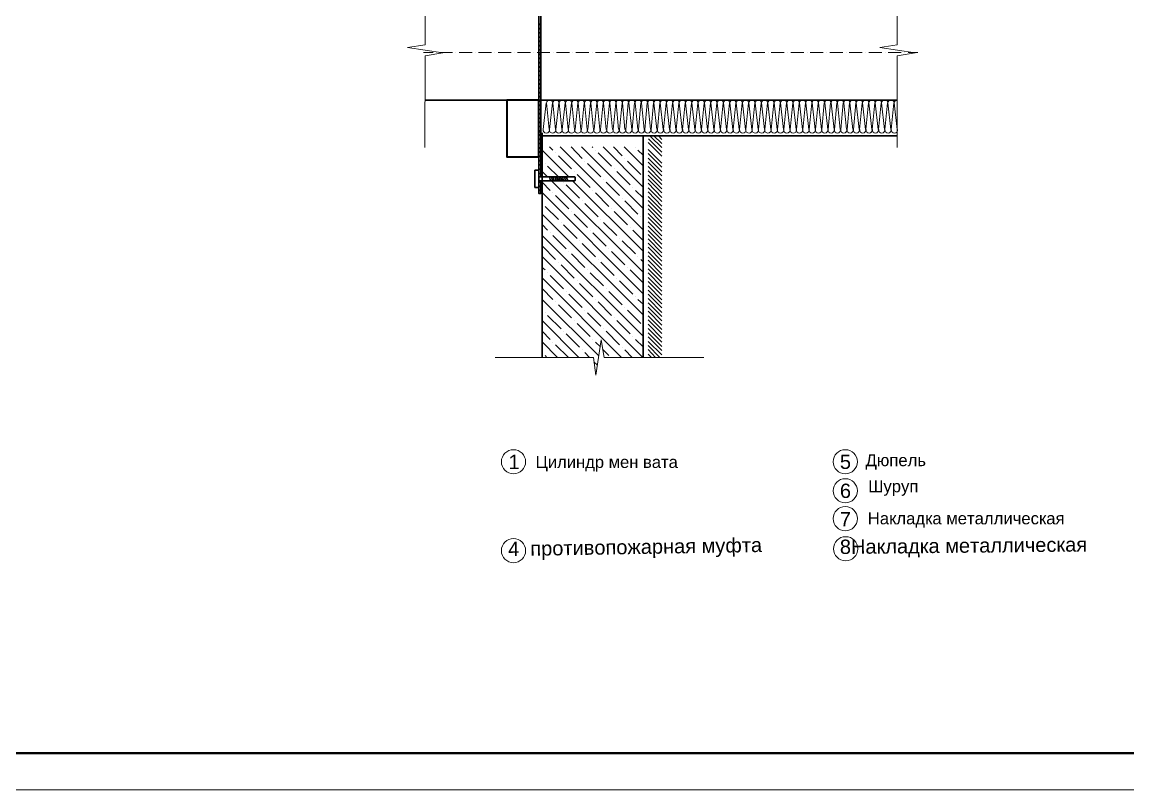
# Model space of a CAD drawing. Header units: millimetres. Extents: x -10178924 to 11692288, y -947381 to 58396.
# Drawn here: x -113803 to -98675, y -125213 to -114707 of the extents above; entities that cross this region are included whole.
import ezdxf

# ---------------------------------------------------------------- set-up
doc = ezdxf.new("R2010")
doc.units = ezdxf.units.MM
doc.layers.add('_0', color=7, linetype='Continuous', lineweight=25)
doc.layers.add('PDF _Текст', color=7, linetype='Continuous', lineweight=5)
for name, color, linetype, true_color in [('PDF _!К1', 7, 'Continuous', 0xb85c00), ('PDF _Осевая линия', 7, 'Continuous', 0x545454), ('PDF _Сталь', 7, 'Continuous', 0x545454), ('PDF _Штрих Мин. Вата', 7, 'Continuous', 0xb09603)]:
    doc.layers.add(name, color=color, linetype=linetype, true_color=true_color)
for name, color, linetype in [('PDF _Ramka', 7, 'Continuous'), ('PDF _Железобетон', 7, 'Continuous'), ('PDF _Сноски', 7, 'Continuous'), ('PDF _Тонкая линия', 7, 'Continuous'), ('PDF _Штрих Железобетон', 7, 'Continuous'), ('PDF _Штрих Сталь', 7, 'Continuous')]:
    doc.layers.add(name, color=color, linetype=linetype)
doc.styles.add('PDF Arial-BoldItalicMT', font='arial.ttf')
doc.styles.add('PDF Arial-ItalicMT', font='arial.ttf')
doc.styles.add('PDF ArialMT', font='arial.ttf')

# ---------------------------------------------------------------- blocks, each defined once
blk = doc.blocks.new('Рамка')
at = {"layer": 'PDF _Ramka', "lineweight": 20}
blk.add_lwpolyline([(100287, -596749), (100287, -512657), (-18603, -512657), (-18603, -596749)], close=True, dxfattribs=at)
at = {"layer": 'PDF _Ramka', "lineweight": 40}
blk.add_lwpolyline([(99787, -513153), (-16604, -513153), (-16604, -596246), (99787, -596246)], close=True, dxfattribs=at)

msp = doc.modelspace()

# ---------------------------------------------------------------- linework, layer by layer
at = {"layer": 'PDF _!К1', "lineweight": 35, "elevation": 2526.9}
msp.add_lwpolyline([(-106736, -116551.8), (-106736, -115773.3), (-107173.6, -115773.3), (-107173.6, -116551.8)], close=True, dxfattribs=at)
at = {"layer": 'PDF _Железобетон', "lineweight": 30, "elevation": 2526.9}
for points in [[(-106690.2, -116221.1), (-106690.2, -119294.5)], [(-105306.1, -116261.8), (-106690.2, -116261.8)], [(-105306.1, -116261.8), (-105306.1, -119294.5)]]:
    msp.add_lwpolyline(points, dxfattribs=at)
at = {"layer": 'PDF _Осевая линия', "lineweight": 18, "elevation": 2526.9}
for points in [[(-108181.1, -115122), (-108313.3, -115122)], [(-108140.3, -115122), (-108140.3, -115122)], [(-107916.5, -115122), (-108094.5, -115122)], [(-107870.7, -115122), (-107870.7, -115122)], [(-107646.8, -115122), (-107824.9, -115122)], [(-107606.1, -115122), (-107606.1, -115122)], [(-107382.2, -115122), (-107560.3, -115122)], [(-107336.4, -115122), (-107336.4, -115122)], [(-107112.5, -115122), (-107290.6, -115122)], [(-107071.8, -115122), (-107071.8, -115122)], [(-106847.9, -115122), (-107026, -115122)], [(-106802.1, -115122), (-106802.1, -115122)], [(-106583.3, -115122), (-106756.3, -115122)], [(-106537.5, -115122), (-106537.5, -115122)], [(-106313.6, -115122), (-106491.7, -115122)], [(-106267.8, -115122), (-106267.8, -115122)], [(-106049, -115122), (-106227.1, -115122)], [(-106003.2, -115122), (-106003.2, -115122)], [(-105779.3, -115122), (-105957.4, -115122)], [(-105733.6, -115122), (-105733.6, -115122)], [(-105514.8, -115122), (-105692.8, -115122)], [(-105469, -115122), (-105469, -115122)], [(-105245.1, -115122), (-105423.2, -115122)], [(-105199.3, -115122), (-105199.3, -115122)], [(-104980.5, -115122), (-105158.6, -115122)], [(-104934.7, -115122), (-104934.7, -115122)], [(-104710.8, -115122), (-104888.9, -115122)], [(-104665, -115122), (-104665, -115122)], [(-104446.2, -115122), (-104624.3, -115122)], [(-104400.4, -115122), (-104400.4, -115122)], [(-104176.5, -115122), (-104354.6, -115122)], [(-104130.7, -115122), (-104130.7, -115122)], [(-103911.9, -115122), (-104090, -115122)], [(-103866.1, -115122), (-103866.1, -115122)], [(-103642.2, -115122), (-103820.3, -115122)], [(-103596.4, -115122), (-103596.4, -115122)], [(-103377.6, -115122), (-103555.7, -115122)], [(-103331.8, -115122), (-103331.8, -115122)], [(-103108, -115122), (-103286.1, -115122)], [(-103062.2, -115122), (-103062.2, -115122)], [(-102843.4, -115122), (-103021.5, -115122)], [(-102797.6, -115122), (-102797.6, -115122)], [(-102573.7, -115122), (-102751.8, -115122)], [(-102527.9, -115122), (-102527.9, -115122)], [(-102309.1, -115122), (-102487.2, -115122)], [(-102263.3, -115122), (-102263.3, -115122)], [(-102039.4, -115122), (-102217.5, -115122)], [(-101993.6, -115122), (-101993.6, -115122)], [(-101774.8, -115122), (-101952.9, -115122)], [(-101729, -115122), (-101729, -115122)], [(-101550.9, -115122), (-101683.2, -115122)]]:
    msp.add_lwpolyline(points, dxfattribs=at)
at = {"layer": 'PDF _Сноски', "lineweight": 18}
for centre in [(-107080.6, -120723, 2526.9), (-102541.6, -120723, 2526.9), (-102541.6, -120723, 2526.9), (-102541.6, -121119.9, 2526.9), (-102541.6, -121501.6, 2526.9), (-107080.6, -121939.2, 2526.9), (-102536.5, -121913.7, 2526.9)]:
    msp.add_circle(centre, 165.4, dxfattribs=at)
at = {"layer": 'PDF _Сталь', "lineweight": 30, "elevation": 2526.9}
for points in [[(-106705.4, -113422.5), (-106705.4, -116210.9), (-106736, -116210.9), (-106736, -113198.6), (-106705.4, -113198.6), (-106705.4, -113366.5)], [(-101830.8, -115773.3), (-108287.9, -115773.3)], [(-106705.4, -116826.6), (-106705.4, -116210.9), (-106736, -116210.9), (-106736, -117050.5), (-106705.4, -117050.5), (-106705.4, -116877.5)], [(-101830.8, -116261.8), (-106690.2, -116261.8)], [(-103179.2, -116261.8), (-103240.3, -116261.8)], [(-106736, -116826.6), (-106242.4, -116826.6), (-106237.3, -116831.7), (-106237.3, -116872.4), (-106242.4, -116877.5), (-106736, -116877.5)], [(-106588.4, -116826.6), (-106573.1, -116877.5)], [(-106563, -116826.6), (-106547.7, -116877.5)], [(-106537.5, -116826.6), (-106522.2, -116877.5)], [(-106512.1, -116826.6), (-106496.8, -116877.5)], [(-106486.6, -116826.6), (-106471.4, -116877.5)], [(-106461.2, -116826.6), (-106445.9, -116877.5)], [(-106435.7, -116826.6), (-106420.5, -116877.5)], [(-106410.3, -116826.6), (-106395, -116877.5)], [(-106384.9, -116826.6), (-106369.6, -116877.5)], [(-106359.4, -116826.6), (-106339.1, -116877.5)]]:
    msp.add_lwpolyline(points, dxfattribs=at)
msp.add_lwpolyline([(-106736, -116969.1), (-106786.8, -116969.1), (-106786.8, -116735), (-106736, -116735)], close=True, dxfattribs=at)
at = {"layer": 'PDF _Тонкая линия', "lineweight": 18, "elevation": 2526.9}
for points in [[(-108293, -113804.1), (-108287.9, -115020.2), (-108532.1, -115055.9), (-108048.8, -115127.1), (-108287.9, -115167.8), (-108293, -116424.6)], [(-101830.8, -113804.1), (-101830.8, -115020.2), (-102069.9, -115055.9), (-101586.5, -115127.1), (-101830.8, -115167.8), (-101830.8, -116424.6)], [(-104476.7, -119294.5), (-105840.4, -119294.5), (-105881.1, -119055.3), (-105952.4, -119538.7), (-105988, -119294.5), (-107331.3, -119294.5)]]:
    msp.add_lwpolyline(points, dxfattribs=at)
at = {"layer": 'PDF _Штрих Железобетон', "lineweight": 18, "elevation": 2526.9}
for points in [[(-106690.2, -116460.2), (-106323.8, -116826.6)], [(-106588.4, -116414.5), (-106542.6, -116460.2)], [(-106440.8, -116414.5), (-105306.1, -117549.2)], [(-106293.3, -116414.5), (-106140.6, -116572.2)], [(-106150.8, -116414.5), (-105306.1, -117259.1)], [(-106003.2, -116414.5), (-105993.1, -116424.6)], [(-105957.4, -116460.2), (-105957.4, -116460.2)], [(-105855.7, -116414.5), (-105306.1, -116964)], [(-105713.2, -116414.5), (-105596.2, -116536.6)], [(-105565.6, -116414.5), (-105306.1, -116674)], [(-105413, -116424.6), (-105413, -116424.6)], [(-105377.4, -116460.2), (-105306.1, -116526.4)], [(-106690.2, -116602.7), (-106685.1, -116607.8)], [(-106507, -116495.9), (-106507, -116495.9)], [(-106466.3, -116536.6), (-106288.2, -116714.7)], [(-106105, -116607.8), (-106105, -116607.8)], [(-105921.8, -116495.9), (-105738.6, -116679)], [(-105555.5, -116572.2), (-105555.5, -116572.2)], [(-105519.8, -116607.8), (-105336.7, -116791)], [(-106690.2, -116750.3), (-106613.8, -116826.6)], [(-106649.5, -116643.4), (-106649.5, -116643.4)], [(-106613.8, -116679), (-106466.3, -116826.6)], [(-106252.6, -116750.3), (-106252.6, -116750.3)], [(-106069.4, -116643.4), (-105886.2, -116826.6)], [(-105703, -116714.7), (-105703, -116714.7)], [(-105667.4, -116750.3), (-105484.2, -116933.5)], [(-106690.2, -116897.8), (-106578.2, -117009.8)], [(-106563, -116877.5), (-105306.1, -118129.2)], [(-106395, -116897.8), (-106395, -116897.8)], [(-106359.4, -116933.5), (-106176.2, -117116.6)], [(-106272.9, -116877.5), (-105306.1, -117839.2)], [(-106211.9, -116791), (-106033.8, -116969.1)], [(-105850.6, -116862.2), (-105850.6, -116862.2)], [(-105815, -116897.8), (-105631.8, -117081)], [(-106690.2, -117040.3), (-105306.1, -118424.4)], [(-106542.6, -117045.4), (-106542.6, -117045.4)], [(-106507, -117081), (-106323.8, -117264.2)], [(-105993.1, -117009.8), (-105993.1, -117009.8)], [(-105957.4, -117045.4), (-105774.3, -117228.6)], [(-105448.6, -116969.1), (-105448.6, -116969.1)], [(-105413, -117009.8), (-105306.1, -117111.6)], [(-106685.1, -117187.9), (-106685.1, -117187.9)], [(-106649.5, -117228.6), (-106466.3, -117406.7)], [(-106140.6, -117152.3), (-106140.6, -117152.3)], [(-106105, -117187.9), (-105921.8, -117371.1)], [(-105596.2, -117116.6), (-105596.2, -117116.6)], [(-105555.5, -117152.3), (-105377.4, -117335.4)], [(-106690.2, -117335.4), (-105306.1, -118714.4)], [(-106288.2, -117299.8), (-106288.2, -117299.8)], [(-106252.6, -117335.4), (-106069.4, -117518.6)], [(-105738.6, -117264.2), (-105738.6, -117264.2)], [(-105703, -117299.8), (-105519.8, -117483)], [(-105336.7, -117371.1), (-105336.7, -117371.1)], [(-106690.2, -117477.9), (-106613.8, -117554.2)], [(-106430.7, -117447.4), (-106430.7, -117447.4)], [(-106395, -117483), (-106211.9, -117666.2)], [(-105886.2, -117406.7), (-105886.2, -117406.7)], [(-105850.6, -117447.4), (-105667.4, -117625.5)], [(-105484.2, -117518.6), (-105484.2, -117518.6)], [(-106690.2, -117625.5), (-105306.1, -119004.4)], [(-106578.2, -117589.9), (-106578.2, -117589.9)], [(-106542.6, -117625.5), (-106359.4, -117808.7)], [(-106033.8, -117554.2), (-106033.8, -117554.2)], [(-105993.1, -117589.9), (-105815, -117773)], [(-105631.8, -117666.2), (-105631.8, -117666.2)], [(-105448.6, -117554.2), (-105306.1, -117696.7)], [(-106685.1, -117773), (-106507, -117956.2)], [(-106323.8, -117844.3), (-106323.8, -117844.3)], [(-106176.2, -117701.8), (-106176.2, -117701.8)], [(-106140.6, -117737.4), (-105957.4, -117920.6)], [(-105774.3, -117808.7), (-105774.3, -117808.7)], [(-105738.6, -117844.3), (-105555.5, -118027.5)], [(-105596.2, -117701.8), (-105413, -117879.9)], [(-106690.2, -117915.5), (-105311.2, -119294.5)], [(-106466.3, -117991.8), (-106466.3, -117991.8)], [(-106288.2, -117879.9), (-106105, -118063.1)], [(-105921.8, -117956.2), (-105921.8, -117956.2)], [(-105886.2, -117991.8), (-105703, -118175)], [(-105377.4, -117920.6), (-105377.4, -117920.6)], [(-105336.7, -117956.2), (-105306.1, -117986.8)], [(-106690.2, -118063.1), (-106649.5, -118098.7)], [(-106613.8, -118139.4), (-106613.8, -118139.4)], [(-106430.7, -118027.5), (-106252.6, -118210.6)], [(-106069.4, -118098.7), (-106069.4, -118098.7)], [(-106033.8, -118139.4), (-105850.6, -118317.5)], [(-105519.8, -118063.1), (-105519.8, -118063.1)], [(-105484.2, -118098.7), (-105306.1, -118276.8)], [(-106690.2, -118205.6), (-105601.3, -119294.5)], [(-106578.2, -118175), (-106395, -118358.2)], [(-106211.9, -118246.3), (-106211.9, -118246.3)], [(-106176.2, -118281.9), (-105993.1, -118465.1)], [(-105667.4, -118210.6), (-105667.4, -118210.6)], [(-105631.8, -118246.3), (-105448.6, -118429.4)], [(-106690.2, -118353.1), (-106542.6, -118500.7)], [(-106359.4, -118393.8), (-106359.4, -118393.8)], [(-106323.8, -118429.4), (-106140.6, -118612.6)], [(-105815, -118358.2), (-105815, -118358.2)], [(-105774.3, -118393.8), (-105596.2, -118577)], [(-106690.2, -118500.7), (-105911.6, -119274.1)], [(-106507, -118536.3), (-106507, -118536.3)], [(-106466.3, -118577), (-106288.2, -118755.1)], [(-105957.4, -118500.7), (-105957.4, -118500.7)], [(-105921.8, -118536.3), (-105738.6, -118719.5)], [(-105413, -118465.1), (-105413, -118465.1)], [(-105377.4, -118500.7), (-105306.1, -118566.8)], [(-106690.2, -118643.2), (-106685.1, -118648.2)], [(-106649.5, -118683.9), (-106649.5, -118683.9)], [(-106613.8, -118719.5), (-106430.7, -118902.7)], [(-106105, -118648.2), (-106105, -118648.2)], [(-106069.4, -118683.9), (-105886.2, -118867)], [(-105703, -118755.1), (-105703, -118755.1)], [(-105555.5, -118612.6), (-105555.5, -118612.6)], [(-105519.8, -118648.2), (-105336.7, -118831.4)], [(-106690.2, -118790.7), (-106186.4, -119294.5)], [(-106252.6, -118790.7), (-106252.6, -118790.7)], [(-106211.9, -118831.4), (-106033.8, -119009.5)], [(-105850.6, -118902.7), (-105850.6, -118902.7)], [(-105667.4, -118790.7), (-105484.2, -118973.9)], [(-106690.2, -118938.3), (-106578.2, -119050.2)], [(-106395, -118938.3), (-106395, -118938.3)], [(-106359.4, -118973.9), (-106176.2, -119157.1)], [(-105993.1, -119050.2), (-105993.1, -119050.2)], [(-105815, -118938.3), (-105631.8, -119121.5)], [(-105448.6, -119009.5), (-105448.6, -119009.5)], [(-105413, -119050.2), (-105306.1, -119152)], [(-106690.2, -119080.8), (-106476.5, -119294.5)], [(-106542.6, -119085.8), (-106542.6, -119085.8)], [(-106507, -119121.5), (-106328.9, -119294.5)], [(-106140.6, -119192.7), (-106140.6, -119192.7)], [(-105957.4, -119085.8), (-105891.3, -119152)], [(-105860.8, -119182.5), (-105774.3, -119269)], [(-105596.2, -119157.1), (-105596.2, -119157.1)], [(-105555.5, -119192.7), (-105458.8, -119294.5)], [(-106685.1, -119228.3), (-106685.1, -119228.3)], [(-106649.5, -119269), (-106624, -119294.5)], [(-106105, -119228.3), (-106038.9, -119294.5)], [(-105982.9, -119355.5), (-105932, -119401.3)], [(-105952.4, -119528.5), (-105952.4, -119528.5)]]:
    msp.add_lwpolyline(points, dxfattribs=at)
at = {"layer": 'PDF _Штрих Мин. Вата', "lineweight": 18, "elevation": 2526.9}
for points in [[(-106634.2, -115814), (-106674.9, -116175.3, 0.463058), (-106631.6, -116226.2, 0.4630581), (-106588.4, -116175.3), (-106547.7, -115814)], [(-101828.2, -115773.3, 0.4142061), (-101871.5, -115816.6, 0.9999873), (-101958, -115816.6, 0.9999873), (-102044.5, -115816.6, 0.9999873), (-102131, -115816.6, 0.9999873), (-102217.5, -115816.6, 0.9999873), (-102304, -115816.6, 0.9999873), (-102390.5, -115816.6, 0.9999873), (-102477, -115816.6, 0.9999873), (-102563.5, -115816.6, 0.9999873), (-102650, -115816.6, 0.9999873), (-102736.5, -115816.6, 0.9999873), (-102823, -115816.6, 0.9999873), (-102909.5, -115816.6, 0.9999873), (-102996, -115816.6, 0.9999873), (-103082.5, -115816.6, 0.9999873), (-103169, -115816.6, 0.9999873), (-103255.5, -115816.6, 0.9999873), (-103342, -115816.6, 0.9999873), (-103428.5, -115816.6, 0.9999873), (-103515, -115816.6, 0.9999873), (-103601.5, -115816.6, 0.9999873), (-103688, -115816.6, 0.9999873), (-103774.5, -115816.6, 0.9999873), (-103861, -115816.6, 0.9999873), (-103947.5, -115816.6, 0.9999873), (-104034, -115816.6, 0.9999873), (-104120.5, -115816.6, 0.9999873), (-104207, -115816.6, 0.9999873), (-104293.5, -115816.6, 0.9999873), (-104380, -115816.6, 0.9999873), (-104466.6, -115816.6, 0.9999873), (-104553.1, -115816.6, 0.9999873), (-104639.6, -115816.6, 0.9999873), (-104726.1, -115816.6, 0.9999873), (-104812.6, -115816.6, 0.9999873), (-104899.1, -115816.6, 0.9999873), (-104985.6, -115816.6, 0.9999873), (-105072.1, -115816.6, 0.9999873), (-105158.6, -115816.6, 0.9999873), (-105245.1, -115816.6, 0.9999873), (-105331.6, -115816.6, 0.9999873), (-105418.1, -115816.6, 0.9999873), (-105504.6, -115816.6, 0.9999873), (-105591.1, -115816.6, 0.9999873), (-105677.6, -115816.6, 0.9999873), (-105764.1, -115816.6, 0.9999873), (-105850.6, -115816.6, 0.9999873), (-105937.1, -115816.6, 0.9999873), (-106023.6, -115816.6, 0.9999873), (-106110.1, -115816.6, 0.9999873), (-106196.6, -115816.6, 0.9999873), (-106283.1, -115816.6, 0.9999873), (-106369.6, -115816.6, 0.9999873), (-106456.1, -115816.6, 0.9999873), (-106542.6, -115816.6, 0.9999873), (-106629.1, -115816.6)], [(-106461.2, -115814), (-106501.9, -116175.3, -0.4630581), (-106545.1, -116226.2, -0.4630596), (-106587.3, -116176.6)], [(-106374.7, -115814), (-106415.4, -116175.3, -0.4630581), (-106458.6, -116226.2, -0.463058), (-106501.3, -116175.9)], [(-106288.2, -115814), (-106328.9, -116175.3, -0.4630581), (-106372.1, -116226.2, -0.463058), (-106414.8, -116175.9)], [(-105769.2, -115814), (-105804.8, -116175.3, -0.4630581), (-105848, -116226.2, -0.4630596), (-105890.1, -116176.6)], [(-105682.7, -115814), (-105718.3, -116175.3, -0.4630597), (-105761, -116226.9, -0.463058), (-105804.2, -116175.9)], [(-105596.2, -115814), (-105631.8, -116175.3, -0.4630597), (-105674.4, -116226.9, -0.4630596), (-105717.1, -116176.6)], [(-105509.7, -115814), (-105545.3, -116175.3, -0.4630581), (-105588.5, -116226.2, -0.4630596), (-105630.6, -116176.6)], [(-105423.2, -115814), (-105458.8, -116175.3, -0.4630581), (-105502, -116226.2, -0.463058), (-105544.7, -116175.9)], [(-105336.7, -115814), (-105372.3, -116175.3, -0.4630581), (-105415.5, -116226.2, -0.463058), (-105458.2, -116175.9)], [(-105250.2, -115814), (-105285.8, -116175.3, -0.4630597), (-105328.4, -116226.9, -0.4630596), (-105371.1, -116176.6)], [(-105163.7, -115814), (-105199.3, -116175.3, -0.4630581), (-105242.5, -116226.2, -0.4630596), (-105284.6, -116176.6)], [(-105077.2, -115814), (-105112.8, -116175.3, -0.4630581), (-105156, -116226.2, -0.4630596), (-105198.1, -116176.6)], [(-104990.7, -115814), (-105026.3, -116175.3, -0.4630581), (-105069.5, -116226.2, -0.4630596), (-105111.6, -116176.6)], [(-104904.2, -115814), (-104939.8, -116175.3, -0.4630597), (-104982.4, -116226.9, -0.463058), (-105025.7, -116175.9)], [(-104817.6, -115814), (-104853.3, -116175.3, -0.4630581), (-104896.5, -116226.2, -0.463058), (-104939.2, -116175.9, -0.4630581), (-104983, -116226.2)], [(-104731.1, -115814), (-104766.8, -116175.3, -0.4630581), (-104810, -116226.2, -0.463058), (-104852.7, -116175.9)], [(-104644.6, -115814), (-104680.3, -116175.3, -0.4630581), (-104723.5, -116226.2, -0.463058), (-104766.2, -116175.9)], [(-104471.6, -115814), (-104507.3, -116175.3, -0.4630581), (-104550.5, -116226.2, -0.463058), (-104593.2, -116175.9, -0.4630581), (-104637, -116226.2, -0.463058), (-104679.7, -116175.9)], [(-104385.1, -115814), (-104420.8, -116175.3, -0.4630581), (-104464, -116226.2, -0.463058), (-104506.7, -116175.9, -0.4630581), (-104550.5, -116226.2, -0.463058), (-104593.2, -116175.9, -0.4630581), (-104637, -116226.2)], [(-104298.6, -115814), (-104334.3, -116175.3, -0.4630581), (-104377.5, -116226.2, -0.463058), (-104420.2, -116175.9)], [(-104212.1, -115814), (-104247.8, -116175.3, -0.4630581), (-104291, -116226.2, -0.463058), (-104333.7, -116175.9)], [(-104125.6, -115814), (-104161.3, -116175.3, -0.4630581), (-104204.5, -116226.2, -0.4630596), (-104246.5, -116176.6)], [(-104039.1, -115814), (-104074.7, -116175.3, -0.4630581), (-104118, -116226.2, -0.4630596), (-104160, -116176.6)], [(-103952.6, -115814), (-103988.2, -116175.3, -0.4630581), (-104031.5, -116226.2, -0.4630596), (-104073.5, -116176.6)], [(-103866.1, -115814), (-103901.7, -116175.3, -0.4630597), (-103944.3, -116226.9, -0.4630596), (-103987, -116176.6)], [(-103779.6, -115814), (-103815.2, -116175.3, -0.4630581), (-103858.5, -116226.2, -0.463058), (-103901.2, -116175.9, -0.4630581), (-103945, -116226.2)], [(-103693.1, -115814), (-103728.7, -116175.3, -0.4630581), (-103772, -116226.2, -0.463058), (-103814.7, -116175.9)], [(-103606.6, -115814), (-103642.2, -116175.3, -0.4630581), (-103685.5, -116226.2, -0.4630596), (-103727.5, -116176.6)], [(-103520.1, -115814), (-103555.7, -116175.3, -0.4630581), (-103599, -116226.2, -0.4630596), (-103641, -116176.6)], [(-103433.6, -115814), (-103469.2, -116175.3, -0.4630581), (-103512.5, -116226.2, -0.463058), (-103555.2, -116175.9, -0.4630581), (-103599, -116226.2)], [(-103347.1, -115814), (-103382.7, -116175.3, -0.4630581), (-103426, -116226.2, -0.4630596), (-103468, -116176.6)], [(-103260.6, -115814), (-103296.2, -116175.3, -0.4630581), (-103339.5, -116226.2, -0.4630596), (-103381.5, -116176.6)], [(-103087.6, -115814), (-103123.2, -116175.3, -0.4630581), (-103166.5, -116226.2, -0.4630596), (-103208.5, -116176.6, 0.4630596), (-103165.8, -116226.9, 0.4630581), (-103123.8, -116175.9)], [(-103001.1, -115814), (-103036.7, -116175.3, -0.4630581), (-103080, -116226.2, -0.4630596), (-103122, -116176.6)], [(-102914.6, -115814), (-102950.2, -116175.3, -0.4630581), (-102993.5, -116226.2, -0.463058), (-103036.1, -116175.9)], [(-102828.1, -115814), (-102863.7, -116175.3, -0.4630581), (-102907, -116226.2, -0.463058), (-102949.6, -116175.9)], [(-102741.6, -115814), (-102777.2, -116175.3, -0.4630581), (-102820.5, -116226.2, -0.463058), (-102863.1, -116175.9, -0.4630581), (-102907, -116226.2)], [(-102655.1, -115814), (-102690.7, -116175.3, -0.4630581), (-102734, -116226.2, -0.4630596), (-102775.9, -116176.6)], [(-102568.6, -115814), (-102604.2, -116175.3, -0.4630581), (-102647.5, -116226.2, -0.463058), (-102690.1, -116175.9)], [(-102482.1, -115814), (-102517.7, -116175.3, -0.4630581), (-102561, -116226.2, -0.463058), (-102603.6, -116175.9)], [(-102395.6, -115814), (-102431.2, -116175.3, -0.4630581), (-102474.5, -116226.2, -0.463058), (-102517.1, -116175.9, -0.4630581), (-102561, -116226.2)], [(-102309.1, -115814), (-102344.7, -116175.3, -0.4630581), (-102388, -116226.2, -0.463058), (-102430.6, -116175.9)], [(-102222.6, -115814), (-102258.2, -116175.3, -0.4630581), (-102301.5, -116226.2, -0.463058), (-102344.1, -116175.9)], [(-102136.1, -115814), (-102171.7, -116175.3, -0.4630597), (-102214.2, -116226.9, -0.4630596), (-102256.9, -116176.6)], [(-102049.6, -115814), (-102085.2, -116175.3, -0.4630581), (-102128.5, -116226.2, -0.4630596), (-102170.4, -116176.6)], [(-101963.1, -115814), (-101998.7, -116175.3, -0.4630581), (-102042, -116226.2, -0.4630596), (-102083.9, -116176.6)], [(-101876.6, -115814), (-101912.2, -116175.3, -0.4630581), (-101955.4, -116226.2, -0.463058), (-101998.1, -116175.9)], [(-106372.1, -116226.2, 0.4630581), (-106328.3, -116175.9, 0.463058), (-106285.6, -116226.2, 0.4630581), (-106243, -116175.9)], [(-106241.2, -116176.6, 0.4630596), (-106198.6, -116226.9, 0.4630581), (-106156.5, -116175.9)], [(-106154.7, -116176.6, 0.4630596), (-106112.1, -116226.9, 0.4630581), (-106070, -116175.9)], [(-106068.2, -116176.6, 0.4630596), (-106026.1, -116226.2, 0.4630581), (-105983.5, -116175.9, -0.4630581), (-106026.1, -116226.2)], [(-105939.1, -116226.9, -0.4630596), (-105981.7, -116176.6, 0.4630596), (-105939.1, -116226.9, 0.4630581), (-105897, -116175.9, -0.4630581), (-105939.1, -116226.9)], [(-103295, -116176.6, 0.4630596), (-103253, -116226.2, 0.4630581), (-103210.3, -116175.9, -0.4630581), (-103253, -116226.2)], [(-101911.6, -116175.9, 0.463058), (-101868.9, -116226.2, 0.4630581), (-101826.3, -116175.9, -0.4630581), (-101868.9, -116226.2)]]:
    msp.add_lwpolyline(points, format="xyb", dxfattribs=at)
for points in [[(-106593.5, -116175.3), (-106629.1, -115814)], [(-106507, -116175.3), (-106542.6, -115814)], [(-106420.5, -116175.3), (-106456.1, -115814)], [(-106247.5, -116175.3), (-106283.1, -115814)], [(-106201.7, -115814), (-106237.3, -116175.3)], [(-106161, -116175.3), (-106196.6, -115814)], [(-106115.2, -115814), (-106150.8, -116175.3)], [(-106074.5, -116175.3), (-106110.1, -115814)], [(-106028.7, -115814), (-106064.3, -116175.3)], [(-105855.7, -115814), (-105891.3, -116175.3)], [(-105815, -116175.3), (-105850.6, -115814)], [(-105728.5, -116175.3), (-105764.1, -115814)], [(-105555.5, -116175.3), (-105591.1, -115814)], [(-105463.9, -116175.3), (-105504.6, -115814)], [(-105377.4, -116175.3), (-105418.1, -115814)], [(-105204.4, -116175.3), (-105245.1, -115814)], [(-105117.9, -116175.3), (-105158.6, -115814)], [(-105031.4, -116175.3), (-105072.1, -115814)], [(-104858.4, -116175.3), (-104899.1, -115814)], [(-104771.9, -116175.3), (-104812.6, -115814)], [(-104685.4, -116175.3), (-104726.1, -115814)], [(-104425.8, -116175.3), (-104466.6, -115814)], [(-104339.3, -116175.3), (-104380, -115814)], [(-104166.3, -116175.3), (-104207, -115814)], [(-104079.8, -116175.3), (-104120.5, -115814)], [(-103993.3, -116175.3), (-104034, -115814)], [(-103820.3, -116175.3), (-103861, -115814)], [(-103733.8, -116175.3), (-103774.5, -115814)], [(-103647.3, -116175.3), (-103688, -115814)], [(-103474.3, -116175.3), (-103515, -115814)], [(-103387.8, -116175.3), (-103428.5, -115814)], [(-103301.3, -116175.3), (-103342, -115814)], [(-103041.8, -116175.3), (-103082.5, -115814)], [(-102955.3, -116175.3), (-102996, -115814)], [(-102782.3, -116175.3), (-102823, -115814)], [(-102695.8, -116175.3), (-102736.5, -115814)], [(-102609.3, -116175.3), (-102650, -115814)], [(-102436.3, -116175.3), (-102477, -115814)], [(-102349.8, -116175.3), (-102390.5, -115814)], [(-102263.3, -116175.3), (-102304, -115814)], [(-102090.3, -116175.3), (-102131, -115814)], [(-102003.8, -116175.3), (-102044.5, -115814)], [(-101917.3, -116175.3), (-101958, -115814)], [(-106634.2, -116221.1), (-106634.2, -116221.1)], [(-106547.7, -116221.1), (-106547.7, -116221.1)], [(-106461.2, -116221.1), (-106461.2, -116221.1)], [(-106374.7, -116221.1), (-106374.7, -116221.1)], [(-106288.2, -116221.1), (-106288.2, -116221.1)], [(-106201.7, -116221.1), (-106201.7, -116221.1)], [(-106115.2, -116221.1), (-106115.2, -116221.1)], [(-106028.7, -116221.1), (-106028.7, -116221.1)], [(-105942.2, -116221.1), (-105942.2, -116221.1)], [(-105942.2, -116221.1), (-105942.2, -116221.1)], [(-105850.6, -116221.1), (-105850.6, -116221.1)], [(-105764.1, -116221.1), (-105764.1, -116221.1)], [(-105677.6, -116221.1), (-105677.6, -116221.1)], [(-105591.1, -116221.1), (-105591.1, -116221.1)], [(-105504.6, -116221.1), (-105504.6, -116221.1)], [(-105418.1, -116221.1), (-105418.1, -116221.1)], [(-105331.6, -116221.1), (-105331.6, -116221.1)], [(-105245.1, -116221.1), (-105245.1, -116221.1)], [(-105158.6, -116221.1), (-105158.6, -116221.1)], [(-105072.1, -116221.1), (-105072.1, -116221.1)], [(-104985.6, -116221.1), (-104985.6, -116221.1)], [(-104899.1, -116221.1), (-104899.1, -116221.1)], [(-104812.6, -116221.1), (-104812.6, -116221.1)], [(-104726.1, -116221.1), (-104726.1, -116221.1)], [(-104639.6, -116221.1), (-104639.6, -116221.1)], [(-104553.1, -116221.1), (-104553.1, -116221.1)], [(-104553.1, -116221.1), (-104553.1, -116221.1)], [(-104466.6, -116221.1), (-104466.6, -116221.1)], [(-104380, -116221.1), (-104380, -116221.1)], [(-104293.5, -116221.1), (-104293.5, -116221.1)], [(-104207, -116221.1), (-104207, -116221.1)], [(-104120.5, -116221.1), (-104120.5, -116221.1)], [(-104034, -116221.1), (-104034, -116221.1)], [(-103947.5, -116221.1), (-103947.5, -116221.1)], [(-103861, -116221.1), (-103861, -116221.1)], [(-103774.5, -116221.1), (-103774.5, -116221.1)], [(-103688, -116221.1), (-103688, -116221.1)], [(-103601.5, -116221.1), (-103601.5, -116221.1)], [(-103515, -116221.1), (-103515, -116221.1)], [(-103428.5, -116221.1), (-103428.5, -116221.1)], [(-103342, -116221.1), (-103342, -116221.1)], [(-103255.5, -116221.1), (-103255.5, -116221.1)], [(-103082.5, -116221.1), (-103082.5, -116221.1)], [(-102996, -116221.1), (-102996, -116221.1)], [(-102909.5, -116221.1), (-102909.5, -116221.1)], [(-102823, -116221.1), (-102823, -116221.1)], [(-102736.5, -116221.1), (-102736.5, -116221.1)], [(-102650, -116221.1), (-102650, -116221.1)], [(-102563.5, -116221.1), (-102563.5, -116221.1)], [(-102477, -116221.1), (-102477, -116221.1)], [(-102390.5, -116221.1), (-102390.5, -116221.1)], [(-102304, -116221.1), (-102304, -116221.1)], [(-102217.5, -116221.1), (-102217.5, -116221.1)], [(-102131, -116221.1), (-102131, -116221.1)], [(-102044.5, -116221.1), (-102044.5, -116221.1)], [(-101958, -116221.1), (-101958, -116221.1)], [(-101871.5, -116221.1), (-101871.5, -116221.1)]]:
    msp.add_lwpolyline(points, dxfattribs=at)
for points in [[(-106369.6, -115814), (-106334, -116175.3)], [(-106023.6, -115814), (-105988, -116175.3)], [(-105977.8, -116175.3), (-105942.2, -115814)], [(-105937.1, -115814), (-105901.5, -116175.3)], [(-105677.6, -115814), (-105642, -116175.3)], [(-105331.6, -115814), (-105290.9, -116175.3)], [(-104985.6, -115814), (-104944.9, -116175.3)], [(-104639.6, -115814), (-104598.8, -116175.3)], [(-104593.8, -116175.3), (-104558.1, -115814)], [(-104553.1, -115814), (-104512.3, -116175.3)], [(-104293.5, -115814), (-104252.8, -116175.3)], [(-103947.5, -115814), (-103906.8, -116175.3)], [(-103601.5, -115814), (-103560.8, -116175.3)], [(-103255.5, -115814), (-103214.8, -116175.3)], [(-103209.7, -116175.3), (-103174.1, -115814)], [(-103169, -115814), (-103128.3, -116175.3)], [(-102909.5, -115814), (-102868.8, -116175.3)], [(-102563.5, -115814), (-102522.8, -116175.3)], [(-102217.5, -115814), (-102176.8, -116175.3)], [(-101871.5, -115814), (-101830.8, -116175.3)]]:
    msp.add_lwpolyline(points, close=True, dxfattribs=at)
at = {"layer": 'PDF _Штрих Мин. Вата', "lineweight": 18}
for centre in [(-105675, -116182.9, 2526.9), (-105329, -116182.9, 2526.9), (-104291, -116182.9, 2526.9), (-102215, -116182.9, 2526.9)]:
    msp.add_arc(centre, 43.3, 270.00017, 9.38768, dxfattribs=at)
at = {"layer": 'PDF _Штрих Сталь', "lineweight": 18, "elevation": 2526.9}
for points in [[(-106736, -114720), (-106705.4, -114755.6)], [(-106736, -114781.1), (-106705.4, -114811.6)], [(-106736, -114837.1), (-106705.4, -114872.7)], [(-106736, -114898.1), (-106705.4, -114928.7)], [(-106736, -114954.1), (-106705.4, -114984.6)], [(-106736, -115015.2), (-106705.4, -115045.7)], [(-106736, -115071.1), (-106705.4, -115101.7)], [(-106736, -115132.2), (-106705.4, -115162.7)], [(-106736, -115188.2), (-106705.4, -115218.7)], [(-106736, -115244.1), (-106705.4, -115279.7)], [(-106736, -115305.2), (-106705.4, -115335.7)], [(-106736, -115361.2), (-106705.4, -115396.8)], [(-106736, -115422.2), (-106705.4, -115452.8)], [(-106736, -115478.2), (-106705.4, -115513.8)], [(-106736, -115539.3), (-106705.4, -115569.8)], [(-106736, -115595.2), (-106705.4, -115625.8)], [(-106736, -115656.3), (-106705.4, -115686.8)], [(-106736, -115712.3), (-106705.4, -115742.8)], [(-106736, -115773.3), (-106705.4, -115803.9)], [(-106736, -115829.3), (-106705.4, -115859.8)], [(-106736, -115885.3), (-106705.4, -115920.9)], [(-106736, -115946.3), (-106705.4, -115976.9)], [(-106736, -116002.3), (-106705.4, -116037.9)], [(-106736, -116063.4), (-106705.4, -116093.9)], [(-106736, -116119.3), (-106705.4, -116154.9)], [(-106736, -116180.4), (-106705.4, -116210.9)], [(-106736, -116236.4), (-106705.4, -116266.9)], [(-106736, -116297.4), (-106705.4, -116328)], [(-105234.9, -116302.5), (-105051.7, -116485.7)], [(-105204.4, -116272), (-105051.7, -116424.6)], [(-105158.6, -116261.8), (-105051.7, -116368.7)], [(-105097.5, -116261.8), (-105051.7, -116312.7)], [(-106736, -116353.4), (-106705.4, -116383.9)], [(-106736, -116414.5), (-106705.4, -116445)], [(-106736, -116470.4), (-106705.4, -116501)], [(-105240, -116353.4), (-105051.7, -116541.7)], [(-105240, -116450.1), (-105051.7, -116638.3)], [(-106736, -116526.4), (-106705.4, -116562)], [(-106736, -116587.5), (-106705.4, -116618)], [(-105240, -116506), (-105051.7, -116694.3)], [(-105240, -116567.1), (-105051.7, -116755.4)], [(-105240, -116623.1), (-105051.7, -116811.3)], [(-106736, -116643.4), (-106705.4, -116679)], [(-106736, -116704.5), (-106705.4, -116735)], [(-106736, -116760.5), (-106705.4, -116796.1)], [(-105240, -116684.1), (-105051.7, -116872.4)], [(-105240, -116740.1), (-105051.7, -116928.4)], [(-106736, -116821.5), (-106730.9, -116826.6)], [(-106736, -116877.5), (-106705.4, -116913.1)], [(-106736, -116938.6), (-106705.4, -116969.1)], [(-105240, -116801.2), (-105051.7, -116989.4)], [(-105240, -116857.1), (-105051.7, -117045.4)], [(-105240, -116913.1), (-105051.7, -117106.5)], [(-106736, -116994.5), (-106705.4, -117025.1)], [(-105240, -116974.2), (-105051.7, -117162.4)], [(-105240, -117030.1), (-105051.7, -117223.5)], [(-105240, -117091.2), (-105051.7, -117279.5)], [(-105240, -117147.2), (-105051.7, -117335.4)], [(-105240, -117208.2), (-105051.7, -117396.5)], [(-105240, -117264.2), (-105051.7, -117452.5)], [(-105240, -117325.3), (-105051.7, -117513.5)], [(-105240, -117381.2), (-105051.7, -117569.5)], [(-105240, -117442.3), (-105051.7, -117630.6)], [(-105240, -117498.3), (-105051.7, -117686.5)], [(-105240, -117559.3), (-105051.7, -117747.6)], [(-105240, -117615.3), (-105051.7, -117803.6)], [(-105240, -117671.3), (-105051.7, -117864.6)], [(-105240, -117732.3), (-105051.7, -117920.6)], [(-105240, -117788.3), (-105051.7, -117976.6)], [(-105240, -117849.4), (-105051.7, -118037.6)], [(-105240, -117905.3), (-105051.7, -118093.6)], [(-105240, -117966.4), (-105051.7, -118154.7)], [(-105240, -118022.4), (-105051.7, -118210.6)], [(-105240, -118083.4), (-105051.7, -118271.7)], [(-105240, -118139.4), (-105051.7, -118327.7)], [(-105240, -118200.5), (-105051.7, -118388.7)], [(-105240, -118256.4), (-105051.7, -118444.7)], [(-105240, -118317.5), (-105051.7, -118505.8)], [(-105240, -118373.5), (-105051.7, -118561.7)], [(-105240, -118429.4), (-105051.7, -118617.7)], [(-105240, -118490.5), (-105051.7, -118678.8)], [(-105240, -118546.5), (-105051.7, -118734.7)], [(-105240, -118607.5), (-105051.7, -118795.8)], [(-105240, -118663.5), (-105051.7, -118851.8)], [(-105240, -118724.6), (-105051.7, -118912.8)], [(-105240, -118780.5), (-105051.7, -118968.8)], [(-105240, -118841.6), (-105051.7, -119029.9)], [(-105240, -118897.6), (-105051.7, -119085.8)], [(-105240, -118958.6), (-105051.7, -119146.9)], [(-105240, -119014.6), (-105051.7, -119202.9)], [(-105240, -119075.7), (-105051.7, -119258.8)], [(-105240, -119131.6), (-105077.2, -119294.5)], [(-105240, -119187.6), (-105138.2, -119294.5)], [(-105240, -119248.7), (-105194.2, -119294.5)]]:
    msp.add_lwpolyline(points, dxfattribs=at)

# ---------------------------------------------------------------- block references
at = {"layer": '_0'}
msp.add_blockref('Рамка', (-153878.2, 471536.2), dxfattribs=at)

# ---------------------------------------------------------------- texts
at = {"layer": 'PDF _Текст', "char_height": 195.9, "attachment_point": 4, "style": 'PDF ArialMT'}
for s, insert in [('1', (-107149.3, -120725, 2526.9)), ('5', (-102615.4, -120725, 2526.9)), ('6', (-102615.4, -121121.9, 2526.9)), ('7', (-102615.4, -121508.6, 2526.9))]:
    msp.add_mtext(s, dxfattribs=dict(at, insert=insert))
at = {"layer": 'PDF _Текст', "color": 8, "true_color": 0x808080, "attachment_point": 4}
for s, insert, char_height, style in [('Цилиндр мен вата', (-106778.6, -120750.9, 2526.9), 162.288, 'PDF Arial-BoldItalicMT'), ('Дюпель', (-102264.3, -120725.6, 2526.9), 163.24, 'PDF Arial-ItalicMT'), ('Шуруп', (-102228.7, -121083.3, 2526.9), 163.24, 'PDF Arial-ItalicMT'), ('Накладка металлическая', (-102233.8, -121520.9, 2526.9), 163.235, 'PDF Arial-ItalicMT')]:
    msp.add_mtext(s, dxfattribs=dict(at, insert=insert, char_height=char_height, style=style))
at = {"layer": 'PDF _Текст', "char_height": 195.883, "attachment_point": 4, "style": 'PDF ArialMT'}
for s, insert, rotation in [('4  противопожарная муфта', (-107154.4, -121946.2, 2526.9), 0.94035), ('8Накладка металлическая', (-102615.4, -121915.7, 2526.9), 0.58056)]:
    msp.add_mtext(s, dxfattribs=dict(at, insert=insert, rotation=rotation))

doc.saveas('drawing.dxf')
